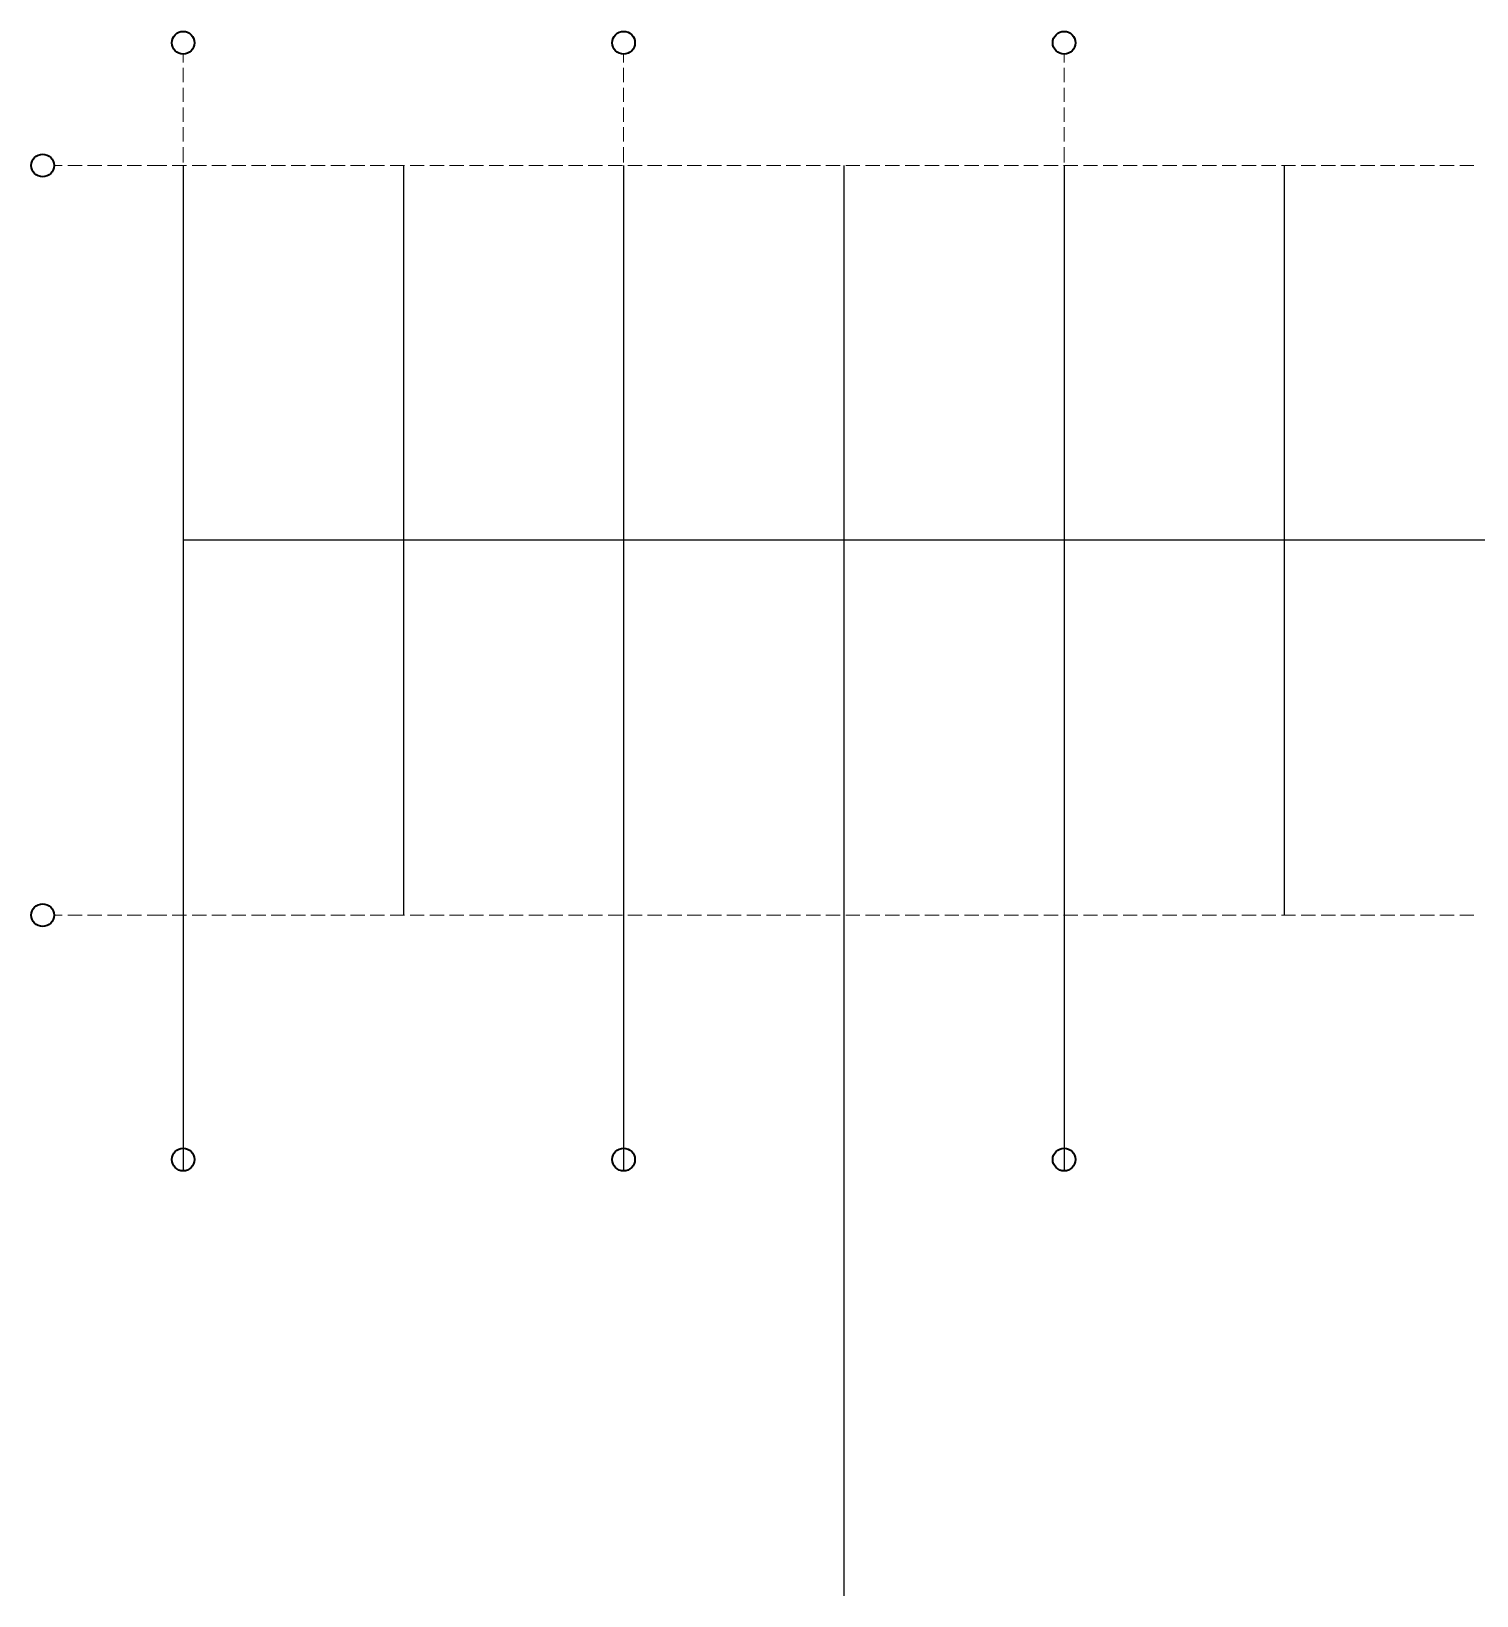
# Model space of a CAD drawing. Header units: inches. Extents: x 6102 to 35828, y 6258 to 21701.
# Drawn here: x 6102 to 20378, y 6258 to 21701 of the extents above; entities that cross this region are included whole.
import ezdxf

# ---------------------------------------------------------------- set-up
doc = ezdxf.new("R2010")
doc.units = ezdxf.units.IN
doc.header["$MEASUREMENT"] = 0
doc.layers.add('A-Placed', color=50, linetype='Continuous')
doc.layers.add('PDF_Structural - Shear', color=6, linetype='Continuous')

msp = doc.modelspace()

# ---------------------------------------------------------------- linework, layer by layer
at = {"layer": 'A-Placed'}
for p, q in [((7603, 20376), (7603, 10451)), ((9778, 20376), (9778, 12976)), ((11953, 20376), (11953, 10451)), ((14128, 20376), (14128, 6258)), ((16303, 20376), (16303, 10451)), ((18478, 20376), (18478, 12976)), ((35428, 16676), (7603, 16676))]:
    msp.add_line(p, q, dxfattribs=at)
at = {"layer": 'PDF_Structural - Shear', "lineweight": 13}
for points in [[(7603, 21394), (7603, 21476)], [(11953, 21394), (11953, 21476)], [(16303, 21394), (16303, 21476)], [(7603, 21199), (7603, 21340)], [(11953, 21199), (11953, 21340)], [(16303, 21199), (16303, 21340)], [(7603, 21003), (7603, 21144)], [(11953, 21003), (11953, 21144)], [(16303, 21003), (16303, 21144)], [(7603, 20808), (7603, 20949)], [(11953, 20808), (11953, 20949)], [(16303, 20808), (16303, 20949)], [(7603, 20612), (7603, 20753)], [(11953, 20612), (11953, 20753)], [(16303, 20612), (16303, 20753)], [(7603, 20557), (7603, 20476), (7603, 20407)], [(11953, 20557), (11953, 20476), (11953, 20407)], [(16303, 20557), (16303, 20476), (16303, 20407)], [(7603, 20476), (7603, 20476)], [(7603, 20476), (7603, 20476)], [(11953, 20476), (11953, 20476)], [(11953, 20476), (11953, 20476)], [(16303, 20476), (16303, 20476)], [(16303, 20476), (16303, 20476)], [(6409, 20376), (6327, 20376)], [(6605, 20376), (6463, 20376)], [(6800, 20376), (6659, 20376)], [(6996, 20376), (6855, 20376)], [(7191, 20376), (7050, 20376)], [(7246, 20376), (7327, 20376), (7441, 20376)], [(7327, 20376), (7327, 20376)], [(7327, 20376), (7327, 20376)], [(7495, 20376), (7636, 20376)], [(7603, 20352), (7603, 20211)], [(7691, 20376), (7832, 20376)], [(7886, 20376), (8028, 20376)], [(8082, 20376), (8223, 20376)], [(8278, 20376), (8419, 20376)], [(8473, 20376), (8614, 20376)], [(8669, 20376), (8810, 20376)], [(8864, 20376), (9006, 20376)], [(9060, 20376), (9201, 20376)], [(9256, 20376), (9397, 20376)], [(9451, 20376), (9592, 20376)], [(9647, 20376), (9788, 20376)], [(9843, 20376), (9984, 20376)], [(10038, 20376), (10179, 20376)], [(10234, 20376), (10375, 20376)], [(10429, 20376), (10570, 20376)], [(10625, 20376), (10766, 20376)], [(10821, 20376), (10962, 20376)], [(11016, 20376), (11157, 20376)], [(11212, 20376), (11353, 20376)], [(11407, 20376), (11549, 20376)], [(11603, 20376), (11744, 20376)], [(11799, 20376), (11940, 20376)], [(11953, 20352), (11953, 20211)], [(11994, 20376), (12135, 20376)], [(12190, 20376), (12331, 20376)], [(12385, 20376), (12527, 20376)], [(12581, 20376), (12722, 20376)], [(12777, 20376), (12918, 20376)], [(12972, 20376), (13113, 20376)], [(13168, 20376), (13309, 20376)], [(13364, 20376), (13505, 20376)], [(13559, 20376), (13700, 20376)], [(13755, 20376), (13896, 20376)], [(13950, 20376), (14091, 20376)], [(14146, 20376), (14287, 20376)], [(14342, 20376), (14483, 20376)], [(14537, 20376), (14678, 20376)], [(14733, 20376), (14874, 20376)], [(14928, 20376), (15070, 20376)], [(15124, 20376), (15265, 20376)], [(15320, 20376), (15461, 20376)], [(15515, 20376), (15656, 20376)], [(15711, 20376), (15852, 20376)], [(15906, 20376), (16048, 20376)], [(16102, 20376), (16243, 20376)], [(16298, 20376), (16439, 20376)], [(16303, 20352), (16303, 20211)], [(16493, 20376), (16634, 20376)], [(16689, 20376), (16830, 20376)], [(16885, 20376), (17026, 20376)], [(17080, 20376), (17221, 20376)], [(17276, 20376), (17417, 20376)], [(17471, 20376), (17612, 20376)], [(17667, 20376), (17808, 20376)], [(17863, 20376), (18004, 20376)], [(18058, 20376), (18199, 20376)], [(18254, 20376), (18395, 20376)], [(18449, 20376), (18590, 20376)], [(18645, 20376), (18786, 20376)], [(18841, 20376), (18982, 20376)], [(19036, 20376), (19177, 20376)], [(19232, 20376), (19373, 20376)], [(19427, 20376), (19569, 20376)], [(19623, 20376), (19764, 20376)], [(19819, 20376), (19960, 20376)], [(20014, 20376), (20155, 20376)], [(20210, 20376), (20351, 20376)], [(7603, 20157), (7603, 20015)], [(11953, 20157), (11953, 20015)], [(16303, 20157), (16303, 20015)], [(7603, 19961), (7603, 19820)], [(11953, 19961), (11953, 19820)], [(16303, 19961), (16303, 19820)], [(7603, 19765), (7603, 19624)], [(11953, 19765), (11953, 19624)], [(16303, 19765), (16303, 19624)], [(7603, 19570), (7603, 19429)], [(11953, 19570), (11953, 19429)], [(16303, 19570), (16303, 19429)], [(7603, 19374), (7603, 19233)], [(11953, 19374), (11953, 19233)], [(16303, 19374), (16303, 19233)], [(7603, 19178), (7603, 19037)], [(11953, 19178), (11953, 19037)], [(16303, 19178), (16303, 19037)], [(7603, 18983), (7603, 18842)], [(11953, 18983), (11953, 18842)], [(16303, 18983), (16303, 18842)], [(7603, 18787), (7603, 18646)], [(11953, 18787), (11953, 18646)], [(16303, 18787), (16303, 18646)], [(7603, 18592), (7603, 18451)], [(11953, 18592), (11953, 18451)], [(16303, 18592), (16303, 18451)], [(7603, 18396), (7603, 18255)], [(11953, 18396), (11953, 18255)], [(16303, 18396), (16303, 18255)], [(7603, 18200), (7603, 18059)], [(11953, 18200), (11953, 18059)], [(16303, 18200), (16303, 18059)], [(7603, 18005), (7603, 17864)], [(11953, 18005), (11953, 17864)], [(16303, 18005), (16303, 17864)], [(7603, 17809), (7603, 17668)], [(11953, 17809), (11953, 17668)], [(16303, 17809), (16303, 17668)], [(7603, 17614), (7603, 17472)], [(11953, 17614), (11953, 17472)], [(16303, 17614), (16303, 17472)], [(7603, 17418), (7603, 17277)], [(11953, 17418), (11953, 17277)], [(16303, 17418), (16303, 17277)], [(7603, 17222), (7603, 17081)], [(11953, 17222), (11953, 17081)], [(16303, 17222), (16303, 17081)], [(7603, 17027), (7603, 16886)], [(11953, 17027), (11953, 16886)], [(16303, 17027), (16303, 16886)], [(7603, 16831), (7603, 16690)], [(11953, 16831), (11953, 16690)], [(16303, 16831), (16303, 16690)], [(7603, 16636), (7603, 16494)], [(11953, 16636), (11953, 16494)], [(16303, 16636), (16303, 16494)], [(7603, 16440), (7603, 16299)], [(11953, 16440), (11953, 16299)], [(16303, 16440), (16303, 16299)], [(7603, 16244), (7603, 16103)], [(11953, 16244), (11953, 16103)], [(16303, 16244), (16303, 16103)], [(7603, 16049), (7603, 15908)], [(11953, 16049), (11953, 15908)], [(16303, 16049), (16303, 15908)], [(7603, 15853), (7603, 15712)], [(11953, 15853), (11953, 15712)], [(16303, 15853), (16303, 15712)], [(7603, 15657), (7603, 15516)], [(11953, 15657), (11953, 15516)], [(16303, 15657), (16303, 15516)], [(7603, 15462), (7603, 15321)], [(11953, 15462), (11953, 15321)], [(16303, 15462), (16303, 15321)], [(7603, 15266), (7603, 15125)], [(11953, 15266), (11953, 15125)], [(16303, 15266), (16303, 15125)], [(7603, 15071), (7603, 14930)], [(11953, 15071), (11953, 14930)], [(16303, 15071), (16303, 14930)], [(7603, 14875), (7603, 14734)], [(11953, 14875), (11953, 14734)], [(16303, 14875), (16303, 14734)], [(7603, 14679), (7603, 14538)], [(11953, 14679), (11953, 14538)], [(16303, 14679), (16303, 14538)], [(7603, 14484), (7603, 14343)], [(11953, 14484), (11953, 14343)], [(16303, 14484), (16303, 14343)], [(7603, 14288), (7603, 14147)], [(11953, 14288), (11953, 14147)], [(16303, 14288), (16303, 14147)], [(7603, 14093), (7603, 13951)], [(11953, 14093), (11953, 13951)], [(16303, 14093), (16303, 13951)], [(7603, 13897), (7603, 13756)], [(11953, 13897), (11953, 13756)], [(16303, 13897), (16303, 13756)], [(7603, 13701), (7603, 13560)], [(11953, 13701), (11953, 13560)], [(16303, 13701), (16303, 13560)], [(7603, 13506), (7603, 13365)], [(11953, 13506), (11953, 13365)], [(16303, 13506), (16303, 13365)], [(7603, 13310), (7603, 13169)], [(11953, 13310), (11953, 13169)], [(16303, 13310), (16303, 13169)], [(6409, 12976), (6327, 12976)], [(6605, 12976), (6463, 12976)], [(6800, 12976), (6659, 12976)], [(6996, 12976), (6855, 12976)], [(7191, 12976), (7050, 12976)], [(7246, 12976), (7327, 12976), (7441, 12976)], [(7327, 12976), (7327, 12976)], [(7327, 12976), (7327, 12976)], [(7495, 12976), (7636, 12976)], [(7603, 13115), (7603, 12973)], [(7691, 12976), (7832, 12976)], [(7886, 12976), (8028, 12976)], [(8082, 12976), (8223, 12976)], [(8278, 12976), (8419, 12976)], [(8473, 12976), (8614, 12976)], [(8669, 12976), (8810, 12976)], [(8864, 12976), (9006, 12976)], [(9060, 12976), (9201, 12976)], [(9256, 12976), (9397, 12976)], [(9451, 12976), (9592, 12976)], [(9647, 12976), (9788, 12976)], [(9843, 12976), (9984, 12976)], [(10038, 12976), (10179, 12976)], [(10234, 12976), (10375, 12976)], [(10429, 12976), (10570, 12976)], [(10625, 12976), (10766, 12976)], [(10821, 12976), (10962, 12976)], [(11016, 12976), (11157, 12976)], [(11212, 12976), (11353, 12976)], [(11407, 12976), (11549, 12976)], [(11603, 12976), (11744, 12976)], [(11799, 12976), (11940, 12976)], [(11953, 13115), (11953, 12973)], [(11994, 12976), (12135, 12976)], [(12190, 12976), (12331, 12976)], [(12385, 12976), (12527, 12976)], [(12581, 12976), (12722, 12976)], [(12777, 12976), (12918, 12976)], [(12972, 12976), (13113, 12976)], [(13168, 12976), (13309, 12976)], [(13364, 12976), (13505, 12976)], [(13559, 12976), (13700, 12976)], [(13755, 12976), (13896, 12976)], [(13950, 12976), (14091, 12976)], [(14146, 12976), (14287, 12976)], [(14342, 12976), (14483, 12976)], [(14537, 12976), (14678, 12976)], [(14733, 12976), (14874, 12976)], [(14928, 12976), (15070, 12976)], [(15124, 12976), (15265, 12976)], [(15320, 12976), (15461, 12976)], [(15515, 12976), (15656, 12976)], [(15711, 12976), (15852, 12976)], [(15906, 12976), (16048, 12976)], [(16102, 12976), (16243, 12976)], [(16298, 12976), (16439, 12976)], [(16303, 13115), (16303, 12973)], [(16493, 12976), (16634, 12976)], [(16689, 12976), (16830, 12976)], [(16885, 12976), (17026, 12976)], [(17080, 12976), (17221, 12976)], [(17276, 12976), (17417, 12976)], [(17471, 12976), (17612, 12976)], [(17667, 12976), (17808, 12976)], [(17863, 12976), (18004, 12976)], [(18058, 12976), (18199, 12976)], [(18254, 12976), (18395, 12976)], [(18449, 12976), (18590, 12976)], [(18645, 12976), (18786, 12976)], [(18841, 12976), (18982, 12976)], [(19036, 12976), (19177, 12976)], [(19232, 12976), (19373, 12976)], [(19427, 12976), (19569, 12976)], [(19623, 12976), (19764, 12976)], [(19819, 12976), (19960, 12976)], [(20014, 12976), (20155, 12976)], [(20210, 12976), (20351, 12976)], [(7603, 12919), (7603, 12778)], [(11953, 12919), (11953, 12778)], [(16303, 12919), (16303, 12778)], [(7603, 12723), (7603, 12582)], [(11953, 12723), (11953, 12582)], [(16303, 12723), (16303, 12582)], [(7603, 12528), (7603, 12387)], [(11953, 12528), (11953, 12387)], [(16303, 12528), (16303, 12387)], [(7603, 12332), (7603, 12191)], [(11953, 12332), (11953, 12191)], [(16303, 12332), (16303, 12191)], [(7603, 12136), (7603, 11995)], [(11953, 12136), (11953, 11995)], [(16303, 12136), (16303, 11995)], [(7603, 11941), (7603, 11800)], [(11953, 11941), (11953, 11800)], [(16303, 11941), (16303, 11800)], [(7603, 11745), (7603, 11676), (7603, 11594)], [(11953, 11745), (11953, 11676), (11953, 11594)], [(16303, 11745), (16303, 11676), (16303, 11594)], [(7603, 11676), (7603, 11676)], [(7603, 11676), (7603, 11676)], [(11953, 11676), (11953, 11676)], [(11953, 11676), (11953, 11676)], [(16303, 11676), (16303, 11676)], [(16303, 11676), (16303, 11676)], [(7603, 11540), (7603, 11399)], [(11953, 11540), (11953, 11399)], [(16303, 11540), (16303, 11399)], [(7603, 11344), (7603, 11203)], [(11953, 11344), (11953, 11203)], [(16303, 11344), (16303, 11203)], [(7603, 11149), (7603, 11008)], [(11953, 11149), (11953, 11008)], [(16303, 11149), (16303, 11008)], [(7603, 10953), (7603, 10812)], [(11953, 10953), (11953, 10812)], [(16303, 10953), (16303, 10812)], [(7603, 10758), (7603, 10676)], [(11953, 10758), (11953, 10676)], [(16303, 10758), (16303, 10676)]]:
    msp.add_lwpolyline(points, dxfattribs=at)
at = {"layer": 'PDF_Structural - Shear', "color": 7, "lineweight": 35}
for centre in [(7603, 21588), (11953, 21588), (16303, 21588), (6215, 20376), (6215, 12976), (7603, 10563), (11953, 10563), (16303, 10563)]:
    msp.add_circle(centre, 112, dxfattribs=at)

doc.saveas('drawing.dxf')
